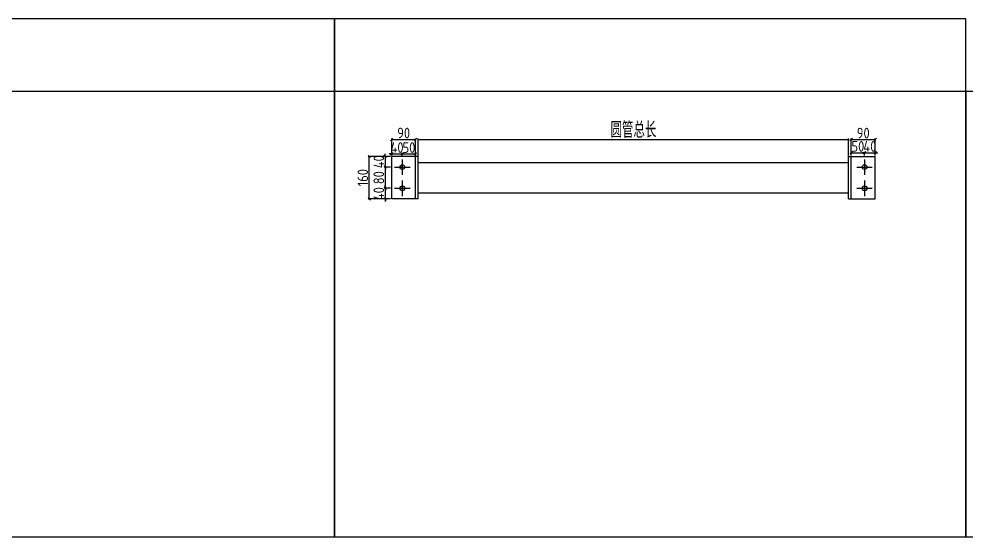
# Model space of a CAD drawing. Extents: x 533809 to 747315, y -17138 to 180511.
# Drawn here: x 717614 to 735434, y 163462 to 173220 of the extents above; entities that cross this region are included whole.
import ezdxf

# ---------------------------------------------------------------- set-up
doc = ezdxf.new("R2010")
doc.units = 0
doc.header["$LTSCALE"] = 1000
doc.header["$MEASUREMENT"] = 0
doc.styles.get("Standard").update_dxf_attribs({"font": 'gbenor.shx', "bigfont": 'gbcbig.shx'})
doc.dimstyles.get("Standard").update_dxf_attribs({"dimscale": 100, "dimtxt": 3.5, "dimasz": 1, "dimexe": 2.5, "dimexo": 3, "dimgap": 1.5, "dimtad": 1, "dimdec": 0, "dimzin": 0, "dimdsep": 46, "dimtxsty": 'Standard', "dimblk": 'ARCHTICK', "dimcen": 0.09, "dimadec": 0, "dimazin": 0, "dimtfac": 1, "dimtdec": 0, "dimtix": 1, "dimtmove": 2, "dimatfit": 3, "dimfxl": 1, "dimtolj": 1, "dimtzin": 0, "dimarcsym": 0})

# ---------------------------------------------------------------- blocks, each defined once
blk = doc.blocks.new('_ArchTick')
at = {"color": 0, "linetype": 'ByBlock', "const_width": 0.4}
blk.add_lwpolyline([(-0.5, -0.5), (0.5, 0.5)], dxfattribs=at)
blk = doc.blocks.new('*D2930')
at = {"color": 3, "lineweight": -2}
for p, q in [((724607, 170630), (724484, 170630)), ((724504, 170630), (724504, 170680)), ((724504, 170630), (724504, 170430)), ((724607, 170430), (724484, 170430)), ((724504, 170430), (724504, 170380))]:
    blk.add_line(p, q, dxfattribs=at)
at = {"layer": 'Defpoints', "color": 0}
for p in [(724627, 170630), (724504, 170430), (724627, 170430)]:
    blk.add_point(p, dxfattribs=at)
at = {"color": 3, "lineweight": -2, "xscale": 50, "yscale": 50, "zscale": 50}
for p, rotation in [((724504, 170630), 270), ((724504, 170430), 90)]:
    blk.add_blockref('_ArchTick', p, dxfattribs=dict(at, rotation=rotation))
at = {"color": 0, "insert": (724384, 170530), "char_height": 200, "attachment_point": 5, "rotation": 90}
blk.add_mtext('\\A1;40', dxfattribs=at)
blk = doc.blocks.new('*D2909')
at = {"color": 3, "lineweight": -2}
for p, q in [((724607, 170430), (724484, 170430)), ((724504, 170440), (724504, 170020)), ((724607, 170030), (724484, 170030))]:
    blk.add_line(p, q, dxfattribs=at)
at = {"layer": 'Defpoints', "color": 0}
for p in [(724627, 170430), (724504, 170030), (724627, 170030)]:
    blk.add_point(p, dxfattribs=at)
at = {"color": 3, "lineweight": -2, "xscale": 50, "yscale": 50, "zscale": 50}
for p, rotation in [((724504, 170430), 90), ((724504, 170030), 270)]:
    blk.add_blockref('_ArchTick', p, dxfattribs=dict(at, rotation=rotation))
at = {"color": 0, "insert": (724384, 170230), "char_height": 200, "attachment_point": 5, "rotation": 90}
blk.add_mtext('\\A1;80', dxfattribs=at)
blk = doc.blocks.new('*D2910')
at = {"color": 3, "lineweight": -2}
for p, q in [((724607, 170030), (724484, 170030)), ((724504, 170030), (724504, 170080)), ((724504, 170030), (724504, 169830)), ((724607, 169830), (724484, 169830)), ((724504, 169830), (724504, 169780))]:
    blk.add_line(p, q, dxfattribs=at)
at = {"layer": 'Defpoints', "color": 0}
for p in [(724627, 170030), (724504, 169830), (724627, 169830)]:
    blk.add_point(p, dxfattribs=at)
at = {"color": 3, "lineweight": -2, "xscale": 50, "yscale": 50, "zscale": 50}
for p, rotation in [((724504, 170030), 270), ((724504, 169830), 90)]:
    blk.add_blockref('_ArchTick', p, dxfattribs=dict(at, rotation=rotation))
at = {"color": 0, "insert": (724384, 169930), "char_height": 200, "attachment_point": 5, "rotation": 90}
blk.add_mtext('\\A1;40', dxfattribs=at)
blk = doc.blocks.new('*D2911')
at = {"color": 3, "lineweight": -2}
for p, q in [((724627, 170677), (724577, 170677)), ((724627, 170650), (724627, 170697)), ((724627, 170677), (724827, 170677)), ((724827, 170650), (724827, 170697)), ((724827, 170677), (724877, 170677))]:
    blk.add_line(p, q, dxfattribs=at)
at = {"layer": 'Defpoints', "color": 0}
for p in [(724627, 170630), (724827, 170677), (724827, 170630)]:
    blk.add_point(p, dxfattribs=at)
at = {"color": 3, "lineweight": -2, "xscale": 50, "yscale": 50, "zscale": 50}
blk.add_blockref('_ArchTick', (724627, 170677), dxfattribs=at)
at = {"color": 3, "lineweight": -2, "xscale": 50, "yscale": 50, "zscale": 50, "rotation": 180}
blk.add_blockref('_ArchTick', (724827, 170677), dxfattribs=at)
at = {"color": 0, "insert": (724727, 170797), "char_height": 200, "attachment_point": 5}
blk.add_mtext('\\A1;40', dxfattribs=at)
blk = doc.blocks.new('*D2912')
at = {"color": 3, "lineweight": -2}
for p, q in [((724817, 170677), (725087, 170677)), ((724827, 170650), (724827, 170697)), ((725077, 170650), (725077, 170697))]:
    blk.add_line(p, q, dxfattribs=at)
at = {"layer": 'Defpoints', "color": 0}
for p in [(724827, 170630), (725077, 170677), (725077, 170630)]:
    blk.add_point(p, dxfattribs=at)
at = {"color": 3, "lineweight": -2, "xscale": 50, "yscale": 50, "zscale": 50, "rotation": 180}
blk.add_blockref('_ArchTick', (724827, 170677), dxfattribs=at)
at = {"color": 3, "lineweight": -2, "xscale": 50, "yscale": 50, "zscale": 50}
blk.add_blockref('_ArchTick', (725077, 170677), dxfattribs=at)
at = {"color": 0, "insert": (724952, 170797), "char_height": 200, "attachment_point": 5}
blk.add_mtext('\\A1;50', dxfattribs=at)
blk = doc.blocks.new('*D2931')
at = {"color": 3, "lineweight": -2}
for p, q in [((724607, 170630), (724184, 170630)), ((724204, 169820), (724204, 170640)), ((724607, 169830), (724184, 169830))]:
    blk.add_line(p, q, dxfattribs=at)
at = {"layer": 'Defpoints', "color": 0}
for p in [(724204, 170630), (724627, 170630), (724627, 169830)]:
    blk.add_point(p, dxfattribs=at)
at = {"color": 3, "lineweight": -2, "xscale": 50, "yscale": 50, "zscale": 50}
for p, rotation in [((724204, 170630), 90), ((724204, 169830), 270)]:
    blk.add_blockref('_ArchTick', p, dxfattribs=dict(at, rotation=rotation))
at = {"color": 0, "insert": (724084, 170230), "char_height": 200, "attachment_point": 5, "rotation": 90}
blk.add_mtext('\\A1;160', dxfattribs=at)
blk = doc.blocks.new('*D2932')
at = {"color": 3, "lineweight": -2}
for p, q in [((724617, 170951), (725087, 170951)), ((724627, 170650), (724627, 170971)), ((725077, 170650), (725077, 170971))]:
    blk.add_line(p, q, dxfattribs=at)
at = {"layer": 'Defpoints', "color": 0}
for p in [(725077, 170951), (724627, 170630), (725077, 170630)]:
    blk.add_point(p, dxfattribs=at)
at = {"color": 3, "lineweight": -2, "xscale": 50, "yscale": 50, "zscale": 50, "rotation": 180}
blk.add_blockref('_ArchTick', (724627, 170951), dxfattribs=at)
at = {"color": 3, "lineweight": -2, "xscale": 50, "yscale": 50, "zscale": 50}
blk.add_blockref('_ArchTick', (725077, 170951), dxfattribs=at)
at = {"color": 0, "insert": (724852, 171071), "char_height": 200, "attachment_point": 5}
blk.add_mtext('\\A1;90', dxfattribs=at)
blk = doc.blocks.new('*D2933')
at = {"color": 3, "lineweight": -2}
for p, q in [((725117, 170951), (733234, 170951)), ((725127, 170535), (725127, 170971)), ((733224, 170535), (733224, 170971))]:
    blk.add_line(p, q, dxfattribs=at)
at = {"layer": 'Defpoints', "color": 0}
for p in [(733224, 170951), (725127, 170515), (733224, 170515)]:
    blk.add_point(p, dxfattribs=at)
at = {"color": 3, "lineweight": -2, "xscale": 10, "yscale": 10, "zscale": 10, "rotation": 180}
blk.add_blockref('_ArchTick', (725127, 170951), dxfattribs=at)
at = {"color": 3, "lineweight": -2, "xscale": 10, "yscale": 10, "zscale": 10}
blk.add_blockref('_ArchTick', (733224, 170951), dxfattribs=at)
at = {"color": 0, "insert": (729176, 171130), "char_height": 300, "attachment_point": 5}
blk.add_mtext('\\A1;圆管总长', dxfattribs=at)
blk = doc.blocks.new('*D2934')
at = {"color": 3, "lineweight": -2}
for p, q in [((733274, 170650), (733274, 170719)), ((733524, 170650), (733524, 170719)), ((733264, 170699), (733534, 170699))]:
    blk.add_line(p, q, dxfattribs=at)
at = {"layer": 'Defpoints', "color": 0}
for p in [(733274, 170630), (733524, 170699), (733524, 170630)]:
    blk.add_point(p, dxfattribs=at)
at = {"color": 3, "lineweight": -2, "xscale": 50, "yscale": 50, "zscale": 50, "rotation": 180}
blk.add_blockref('_ArchTick', (733274, 170699), dxfattribs=at)
at = {"color": 3, "lineweight": -2, "xscale": 50, "yscale": 50, "zscale": 50}
blk.add_blockref('_ArchTick', (733524, 170699), dxfattribs=at)
at = {"color": 0, "insert": (733399, 170819), "char_height": 200, "attachment_point": 5}
blk.add_mtext('\\A1;50', dxfattribs=at)
blk = doc.blocks.new('*D2935')
at = {"color": 3, "lineweight": -2}
for p, q in [((733524, 170650), (733524, 170719)), ((733724, 170650), (733724, 170719)), ((733524, 170699), (733474, 170699)), ((733524, 170699), (733724, 170699)), ((733724, 170699), (733774, 170699))]:
    blk.add_line(p, q, dxfattribs=at)
at = {"layer": 'Defpoints', "color": 0}
for p in [(733524, 170630), (733724, 170699), (733724, 170630)]:
    blk.add_point(p, dxfattribs=at)
at = {"color": 3, "lineweight": -2, "xscale": 50, "yscale": 50, "zscale": 50}
blk.add_blockref('_ArchTick', (733524, 170699), dxfattribs=at)
at = {"color": 3, "lineweight": -2, "xscale": 50, "yscale": 50, "zscale": 50, "rotation": 180}
blk.add_blockref('_ArchTick', (733724, 170699), dxfattribs=at)
at = {"color": 0, "insert": (733624, 170819), "char_height": 200, "attachment_point": 5}
blk.add_mtext('\\A1;40', dxfattribs=at)
blk = doc.blocks.new('*D2913')
at = {"color": 3, "lineweight": -2}
for p, q in [((733264, 170950), (733734, 170950)), ((733274, 170650), (733274, 170970)), ((733724, 170650), (733724, 170970))]:
    blk.add_line(p, q, dxfattribs=at)
at = {"layer": 'Defpoints', "color": 0}
for p in [(733724, 170950), (733274, 170630), (733724, 170630)]:
    blk.add_point(p, dxfattribs=at)
at = {"color": 3, "lineweight": -2, "xscale": 50, "yscale": 50, "zscale": 50, "rotation": 180}
blk.add_blockref('_ArchTick', (733274, 170950), dxfattribs=at)
at = {"color": 3, "lineweight": -2, "xscale": 50, "yscale": 50, "zscale": 50}
blk.add_blockref('_ArchTick', (733724, 170950), dxfattribs=at)
at = {"color": 0, "insert": (733499, 171070), "char_height": 200, "attachment_point": 5}
blk.add_mtext('\\A1;90', dxfattribs=at)

msp = doc.modelspace()

# ---------------------------------------------------------------- linework, layer by layer
for p, q in [((723552.1, 171862.3), (723552.1, 173219.7)), ((735432.1, 171862.3), (735432.1, 173219.7)), ((724626.8, 169829.6), (724626.8, 170629.6)), ((725126.8, 170629.6), (724626.8, 170629.6)), ((724826.8, 170574.6), (724826.8, 170284.6)), ((725076.8, 169829.6), (725076.8, 170629.6)), ((725126.8, 169829.6), (725126.8, 170629.6)), ((733224.2, 169829.6), (733224.2, 170629.6)), ((733224.2, 170629.6), (733724.2, 170629.6)), ((733274.2, 169829.6), (733274.2, 170629.6)), ((733524.2, 170575), (733524.2, 170285)), ((733724.2, 169829.6), (733724.2, 170629.6)), ((724681.8, 170429.6), (724971.8, 170429.6)), ((724826.8, 170429.6), (724781.8, 170429.6)), ((724826.8, 170429.6), (724826.8, 170474.6)), ((725126.8, 170514.6), (733224.2, 170514.6)), ((733379.2, 170430), (733669.2, 170430)), ((724681.8, 170030), (724971.8, 170030)), ((724826.8, 170175), (724826.8, 169885)), ((724826.8, 170029.6), (724826.8, 170074.6)), ((724826.8, 170074.6), (724826.8, 169984.6)), ((733379.2, 170030), (733669.2, 170030)), ((733524.2, 170175), (733524.2, 169885)), ((725126.8, 169829.6), (724626.8, 169829.6)), ((725126.8, 169944.6), (733224.2, 169944.6)), ((733224.2, 169829.6), (733724.2, 169829.6))]:
    msp.add_line(p, q)
for points in [[(723552.1, 173219.7), (711672.1, 173219.7), (711672.1, 171862.3), (723549.1, 171862.3)], [(735432.1, 173219.7), (723552.1, 173219.7), (723552.1, 171862.3), (735429.1, 171862.3)]]:
    msp.add_lwpolyline(points)
for points in [[(711672.1, 171862.3), (723552.1, 171862.3), (723552.1, 163462.3), (711672.1, 163462.3)], [(723552.1, 171862.3), (735432.1, 171862.3), (735432.1, 163462.3), (723552.1, 163462.3)], [(735432.1, 171862.3), (747312.1, 171862.3), (747312.1, 163462.3), (735432.1, 163462.3)]]:
    msp.add_lwpolyline(points, close=True)
for centre in [(724826.8, 170429.6), (733524.2, 170429.6), (724826.8, 170029.6), (733524.2, 170029.6)]:
    msp.add_circle(centre, 45)

# ---------------------------------------------------------------- dimensions: what is measured, and where the dimension line sits
dim = msp.add_aligned_dim(p1=(725126.8, 170514.6), p2=(733224.2, 170514.6), distance=436, text='圆管总长', dimstyle='Standard', override={"dimtxt": 3, "dimasz": 0.1, "dimexe": 0.2, "dimexo": 0.2, "dimgap": 0.2, "dimlfac": 0.2, "dimdle": 0.1, "dimclrd": 3, "dimclre": 3, "dimclrt": 0})
dim.commit()
dim.dimension.update_dxf_attribs({"geometry": '*D2933', "text_midpoint": (729175.5, 171130.5)})
for base, p1, p2, picture, middle in [((725076.8, 170950.6), (724626.8, 170629.6), (725076.8, 170629.6), '*D2932', (724851.8, 171070.6)), ((733724.2, 170949.9), (733274.2, 170629.6), (733724.2, 170629.6), '*D2913', (733499.2, 171069.9)), ((724826.8, 170676.9), (724626.8, 170629.6), (724826.8, 170629.6), '*D2911', (724726.8, 170796.9)), ((725076.8, 170676.9), (724826.8, 170629.6), (725076.8, 170629.6), '*D2912', (724951.8, 170796.9)), ((733524.2, 170698.7), (733274.2, 170629.6), (733524.2, 170629.6), '*D2934', (733399.2, 170818.7)), ((733724.2, 170698.7), (733524.2, 170629.6), (733724.2, 170629.6), '*D2935', (733624.2, 170818.7))]:
    dim = msp.add_linear_dim(base=base, p1=p1, p2=p2, dimstyle='Standard', override={"dimtxt": 2, "dimasz": 0.5, "dimexe": 0.2, "dimexo": 0.2, "dimgap": 0.2, "dimlfac": 0.2, "dimdle": 0.1, "dimclrd": 3, "dimclre": 3})
    dim.commit()
    dim.dimension.update_dxf_attribs({"geometry": picture, "text_midpoint": middle})
dim = msp.add_aligned_dim(p1=(724626.8, 169829.6), p2=(724626.8, 170629.6), distance=422.4, dimstyle='Standard', override={"dimtxt": 2, "dimasz": 0.5, "dimexe": 0.2, "dimexo": 0.2, "dimgap": 0.2, "dimlfac": 0.2, "dimdle": 0.1, "dimclrd": 3, "dimclre": 3})
dim.commit()
dim.dimension.update_dxf_attribs({"geometry": '*D2931', "text_midpoint": (724084.4, 170229.6)})
for base, p1, p2, picture, middle in [((724503.7, 170429.6), (724626.8, 170629.6), (724626.8, 170429.6), '*D2930', (724383.7, 170529.6)), ((724503.7, 170030), (724626.8, 170429.6), (724626.8, 170030), '*D2909', (724383.7, 170229.8)), ((724503.7, 169829.6), (724626.8, 170030), (724626.8, 169829.6), '*D2910', (724383.7, 169929.8))]:
    dim = msp.add_linear_dim(base=base, p1=p1, p2=p2, angle=90, dimstyle='Standard', override={"dimtxt": 2, "dimasz": 0.5, "dimexe": 0.2, "dimexo": 0.2, "dimgap": 0.2, "dimlfac": 0.2, "dimdle": 0.1, "dimclrd": 3, "dimclre": 3})
    dim.commit()
    dim.dimension.update_dxf_attribs({"geometry": picture, "text_midpoint": middle})

doc.saveas('drawing.dxf')
